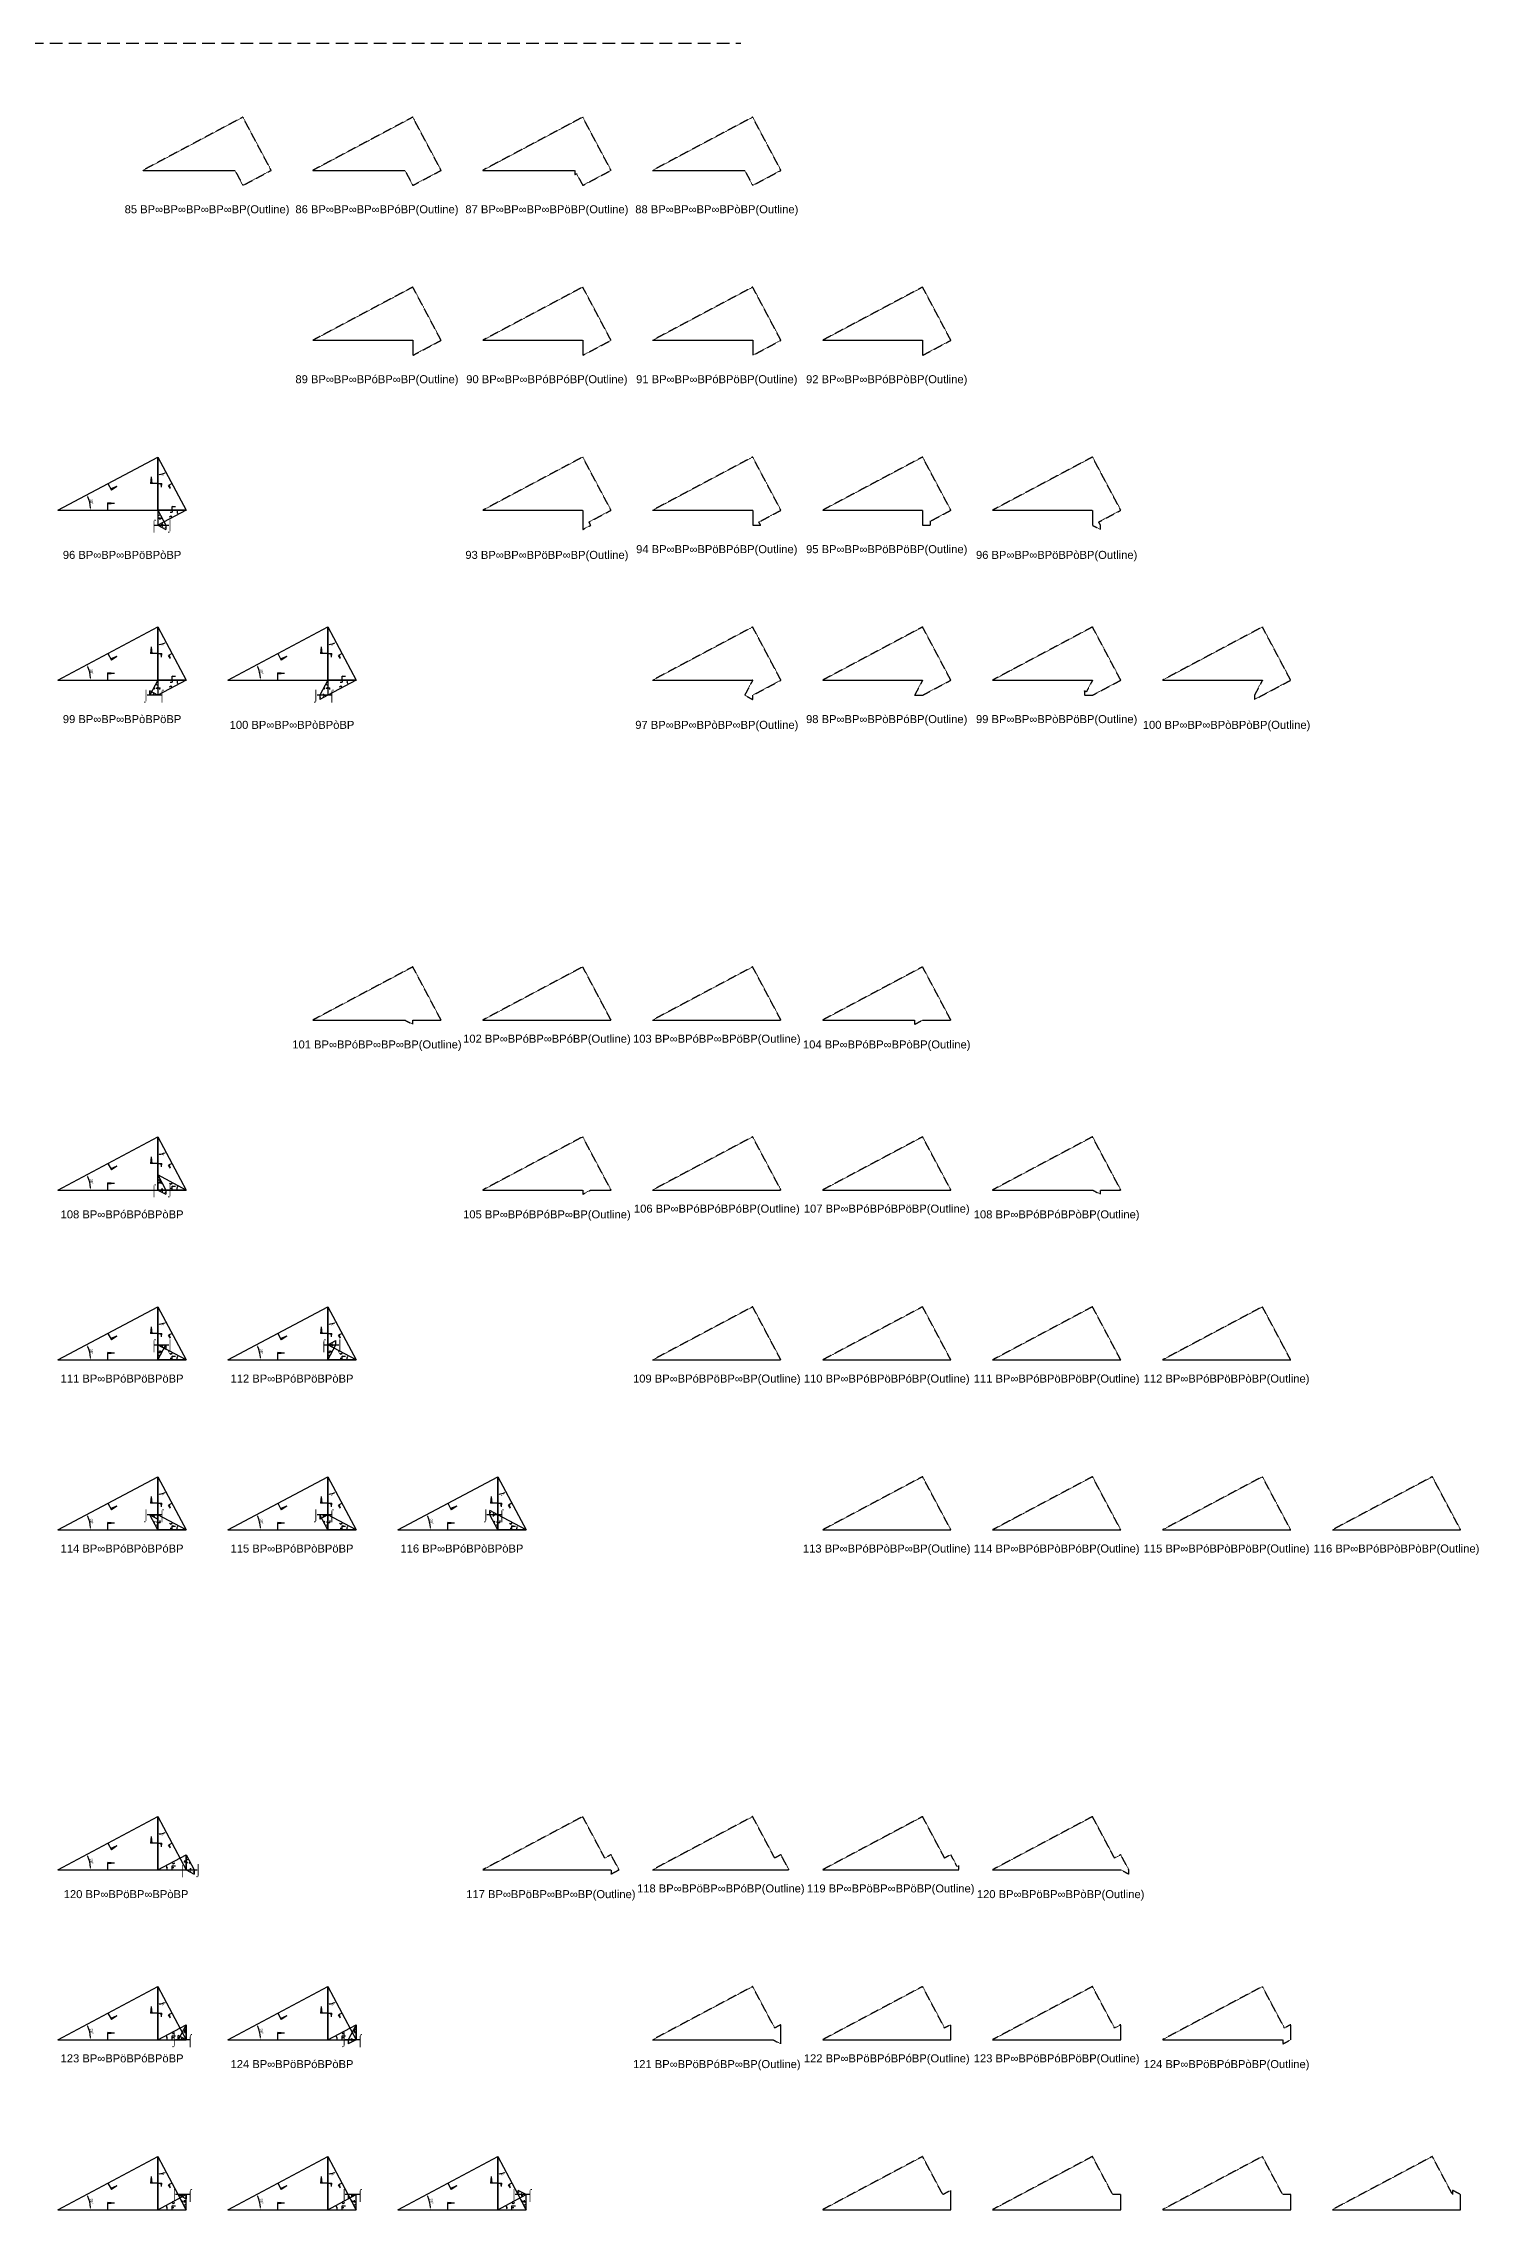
# Model space of a CAD drawing. Header units: millimetres. Extents: x 130908 to 599272, y -2842299 to 24518.
# Drawn here: x 256130 to 471390, y -1079219 to -754378 of the extents above; entities that cross this region are included whole.
import ezdxf
from ezdxf.enums import TextEntityAlignment as Align

# ---------------------------------------------------------------- set-up
doc = ezdxf.new("R2010")
doc.units = ezdxf.units.MM
doc.header["$PDMODE"] = 35
doc.linetypes.add('DASHED', pattern=[19.05, 12.7, -6.35])
for name, color, linetype in [('BASE', 170, 'Continuous'), ('HYPOTENUSE', 20, 'Continuous'), ('PERPENDICULAR', 90, 'Continuous')]:
    doc.layers.add(name, color=color, linetype=linetype)
doc.styles.add('Arial', font='arial_0.ttf')
doc.dimstyles.new('ISO-25', dxfattribs={"dimtxt": 250, "dimasz": 100, "dimexe": 1.25, "dimexo": 0.625, "dimgap": 100, "dimtad": 1, "dimdec": 0, "dimtxsty": 'Arial', "dimcen": 2.5, "dimadec": 0, "dimazin": 0, "dimtfac": 1, "dimtdec": 0, "dimtmove": 0, "dimatfit": 3, "dimfxl": 1, "dimarcsym": 0})

# ---------------------------------------------------------------- blocks, each defined once
blk = doc.blocks.new('*D9')
at = {"color": 0, "lineweight": -2, "ltscale": 100, "transparency": 16777216}
blk.add_arc((0, 0), 4906, 4.08845, 23.91155, dxfattribs=at)
at = {"color": 0, "ltscale": 100, "transparency": 16777216}
for points in [[(4432, 1963), (4537, 2014), (4332, 2303)], [(4952, 352), (4835, 348), (4906, 0)]]:
    blk.add_solid(points, dxfattribs=at)
at = {"layer": 'Defpoints', "color": 0, "ltscale": 100, "transparency": 16777216}
for p in [(15000, 7976), (0, 0), (0, 0), (4841, 796), (15000, 0)]:
    blk.add_point(p, dxfattribs=at)
at = {"color": 0, "ltscale": 100, "transparency": 16777216, "insert": (5055, 1260), "char_height": 400, "attachment_point": 5, "rotation": 284, "style": 'Arial'}
blk.add_mtext('28°', dxfattribs=at)
blk = doc.blocks.new('SanjoyNathGeometrifyingTrigonometryFundamentalLockedSet')
at = {"color": 242, "linetype": 'DASHED', "ltscale": 100, "true_color": 0xcd2027}
for p, q in [((7500, 3987.8), (8016.4, 3016.6)), ((8852.4, 3574.3), (7922.5, 3193.2)), ((8852.4, 3574.3), (8016.4, 3016.6))]:
    blk.add_line(p, q, dxfattribs=at)
at = {"color": 114, "linetype": 'DASHED', "ltscale": 100, "true_color": 0x139b48}
for p, q in [((14000, 4987.8), (13900, 3987.8)), ((15000, 3987.8), (13900, 3987.8)), ((14000, 4987.8), (14100, 3987.8))]:
    blk.add_line(p, q, dxfattribs=at)
at = {"color": 159, "linetype": 'DASHED', "ltscale": 100, "true_color": 0x22346e}
for p, q in [((7500, 0), (7500, 1100)), ((8500, 1000), (7500, 1100)), ((8500, 1000), (7500, 900))]:
    blk.add_line(p, q, dxfattribs=at)
at = {"layer": 'BASE'}
blk.add_line((0, 0), (15000, 0), dxfattribs=at)
at = {"layer": 'HYPOTENUSE'}
blk.add_line((0, 0), (15000, 7975.6), dxfattribs=at)
at = {"layer": 'PERPENDICULAR'}
blk.add_line((15000, 0), (15000, 7975.6), dxfattribs=at)
at = {"color": 4, "ltscale": 100}
dim = blk.add_angular_dim_2l(base=(4841, 795.6), line1=((0, 0), (15000, 0)), line2=((0, 0), (15000, 7975.6)), dimstyle='ISO-25', override={"dimtxt": 400, "dimasz": 350, "dimgap": 100}, dxfattribs=at)
dim.commit()
dim.dimension.update_dxf_attribs({"geometry": '*D9', "text_midpoint": (5055.4, 1260.5)})

msp = doc.modelspace()

# ---------------------------------------------------------------- linework, layer by layer
at = {"linetype": 'DASHED', "ltscale": 150}
msp.add_line((131382, -754378), (360727, -754378), dxfattribs=at)
at = {"linetype": 'DASHED', "ltscale": 70}
for p, q in [((272722, -826646), (275120, -826646)), ((273921, -852129), (271523, -852129)), ((299404, -852129), (297006, -852129)), ((272722, -926322), (275120, -926322)), ((272722, -949550), (275120, -949550)), ((298205, -949550), (300603, -949550)), ((273921, -975033), (271523, -975033)), ((299404, -975033), (297006, -975033)), ((324887, -975033), (322489, -975033)), ((276963, -1028254), (279361, -1028254)), ((278162, -1053737), (275764, -1053737)), ((303645, -1053737), (301247, -1053737)), ((278162, -1076965), (275764, -1076965)), ((303645, -1076965), (301247, -1076965)), ((329128, -1076965), (326730, -1076965))]:
    msp.add_line(p, q, dxfattribs=at)
at = {"linetype": 'DASHED'}
for points in [[(284864, -773425), (286063, -775680), (290304, -773425), (286063, -765450), (271063, -773425)], [(311546, -765450), (296546, -773425), (310347, -773425), (311546, -775680), (315787, -773425)], [(336094, -773922), (337029, -775680), (341270, -773425), (337029, -765450), (322029, -773425), (335830, -773425), (335830, -774063)], [(362512, -765450), (347512, -773425), (361313, -773425), (362512, -775680), (366752, -773425)], [(311546, -798908), (311546, -801163), (315787, -798908), (311546, -790933), (296546, -798908)], [(337029, -798908), (337029, -801163), (341270, -798908), (337029, -790933), (322029, -798908)], [(362512, -798908), (362512, -801163), (366752, -798908), (362512, -790933), (347512, -798908)], [(387995, -798908), (387995, -801163), (392235, -798908), (387995, -790933), (372995, -798908)], [(337964, -826149), (341270, -824391), (337029, -816415), (322029, -824391), (337029, -824391), (337029, -827283), (338228, -826646)], [(363711, -826646), (363446, -826149), (366752, -824391), (362512, -816415), (347512, -824391), (362512, -824391), (362512, -826646)], [(389193, -826008), (392235, -824391), (387995, -816415), (372995, -824391), (387995, -824391), (387995, -826646), (389193, -826646)], [(414412, -826149), (417718, -824391), (413477, -816415), (398477, -824391), (413477, -824391), (413477, -826646), (414676, -827283), (414676, -826646)], [(362512, -841898), (347512, -849874), (362512, -849874), (361313, -852129), (362512, -852766), (362512, -852129), (366752, -849874)], [(386796, -852129), (387995, -852129), (392235, -849874), (387995, -841898), (372995, -849874), (387995, -849874)], [(412278, -852129), (413477, -852129), (417718, -849874), (413477, -841898), (398477, -849874), (413477, -849874), (412543, -851632), (412278, -851491)], [(438960, -841898), (423960, -849874), (438960, -849874), (437761, -852129), (437761, -852766), (443201, -849874)], [(296546, -900840), (310347, -900840), (311546, -901477), (311546, -900840), (315787, -900840), (311546, -892864)], [(322029, -900840), (341270, -900840), (337029, -892864)], [(347512, -900840), (366752, -900840), (362512, -892864)], [(372995, -900840), (386796, -900840), (386796, -901477), (387995, -900840), (392235, -900840), (387995, -892864)], [(322029, -926322), (337029, -926322), (337029, -926960), (338228, -926322), (341270, -926322), (337029, -918347)], [(347512, -926322), (366752, -926322), (362512, -918347)], [(372995, -926322), (392235, -926322), (387995, -918347)], [(398477, -926322), (413477, -926322), (414676, -926960), (414676, -926322), (417718, -926322), (413477, -918347)], [(347512, -951805), (366752, -951805), (362512, -943830)], [(372995, -951805), (392235, -951805), (387995, -943830)], [(398477, -951805), (417718, -951805), (413477, -943830)], [(423960, -951805), (443201, -951805), (438960, -943830)], [(372995, -977288), (392235, -977288), (387995, -969312)], [(398477, -977288), (417718, -977288), (413477, -969312)], [(423960, -977288), (443201, -977288), (438960, -969312)], [(449443, -977288), (468684, -977288), (464443, -969312)], [(340335, -1026496), (337029, -1020278), (322029, -1028254), (341270, -1028254), (341270, -1028891), (342469, -1028254), (341270, -1025999)], [(347512, -1028254), (367951, -1028254), (366752, -1025999), (365818, -1026496), (362512, -1020278)], [(393170, -1027757), (392235, -1025999), (391301, -1026496), (387995, -1020278), (372995, -1028254), (393434, -1028254), (393434, -1027616)], [(416783, -1026496), (413477, -1020278), (398477, -1028254), (417718, -1028254), (418917, -1028891), (418917, -1028254), (417718, -1025999)], [(366752, -1051482), (365818, -1051979), (362512, -1045761), (347512, -1053737), (365554, -1053737), (366752, -1054374)], [(392235, -1053737), (392235, -1051482), (391301, -1051979), (387995, -1045761), (372995, -1053737)], [(398477, -1053737), (417718, -1053737), (417718, -1051482), (416783, -1051979), (413477, -1045761)], [(443201, -1051482), (442266, -1051979), (438960, -1045761), (423960, -1053737), (442002, -1053737), (442002, -1054374), (443201, -1053737)], [(391036, -1076965), (387995, -1071244), (372995, -1079219), (392235, -1079219), (392235, -1076327)], [(416519, -1076965), (413477, -1071244), (398477, -1079219), (417718, -1079219), (417718, -1076965)], [(442002, -1076965), (438960, -1071244), (423960, -1079219), (443201, -1079219), (443201, -1076965)], [(467485, -1076327), (467485, -1076965), (464443, -1071244), (449443, -1079219), (468684, -1079219), (468684, -1076965)]]:
    msp.add_lwpolyline(points, close=True, dxfattribs=at)

# ---------------------------------------------------------------- block references
for p in [(258322, -824391), (258322, -849874), (283805, -849874), (258322, -926322), (258322, -951805), (283805, -951805), (258322, -977288), (283805, -977288), (309287, -977288), (258322, -1028254), (258322, -1053737), (283805, -1053737), (258322, -1079219), (283805, -1079219), (309287, -1079219)]:
    msp.add_blockref('SanjoyNathGeometrifyingTrigonometryFundamentalLockedSet', p, dxfattribs=at)
at = {"linetype": 'DASHED', "ltscale": 100}
for p, xscale, yscale, zscale, rotation in [((273322, -816415), 0.531709431661479, 0.531709431661479, 0.531709431661479, 270), ((277563, -824391), 0.282714919717773, 0.282714919717773, 0.282714919717773, 180), ((273322, -824391), 0.150322189285358, 0.150322189285358, 0.150322189285358, 270), ((273322, -826646), -0.07992772583102702, 0.07992772583102702, 0.07992772583102702, 180), ((273322, -841898), 0.531709431661479, 0.531709431661479, 0.531709431661479, 270), ((298805, -841898), 0.531709431661479, 0.531709431661479, 0.531709431661479, 270), ((273322, -849874), -0.150322189285358, 0.150322189285358, 0.150322189285358, 90), ((277563, -849874), 0.282714919717773, 0.282714919717773, 0.282714919717773, 180), ((298805, -849874), -0.150322189285358, 0.150322189285358, 0.150322189285358, 90), ((303045, -849874), 0.282714919717773, 0.282714919717773, 0.282714919717773, 180), ((298805, -852129), 0.07992772583102702, 0.07992772583102702, 0.07992772583102702, 180), ((273322, -918347), 0.531709431661479, 0.531709431661479, 0.531709431661479, 270), ((273322, -924068), 0.150322189285358, 0.150322189285358, 0.150322189285358, 270), ((273322, -926322), -0.07992772583102702, 0.07992772583102702, 0.07992772583102702, 180), ((273322, -943830), 0.531709431661479, 0.531709431661479, 0.531709431661479, 270), ((298805, -943830), 0.531709431661479, 0.531709431661479, 0.531709431661479, 270), ((273322, -951805), -0.150322189285358, 0.150322189285358, 0.150322189285358, 270), ((273322, -949550), -0.07992772583102702, 0.07992772583102702, 0.07992772583102702, 180), ((298805, -951805), -0.150322189285358, 0.150322189285358, 0.150322189285358, 270), ((273322, -969312), 0.531709431661479, 0.531709431661479, 0.531709431661479, 270), ((298805, -969312), 0.531709431661479, 0.531709431661479, 0.531709431661479, 270), ((324287, -969312), 0.531709431661479, 0.531709431661479, 0.531709431661479, 270), ((273322, -977288), 0.150322189285358, 0.150322189285358, 0.150322189285358, 90), ((272123, -975033), -0.07992772583102702, 0.07992772583102702, 0.07992772583102702, 180), ((298805, -977288), 0.150322189285358, 0.150322189285358, 0.150322189285358, 90), ((298805, -975033), 0.07992772583102702, 0.07992772583102702, 0.07992772583102702, 180), ((324287, -977288), 0.150322189285358, 0.150322189285358, 0.150322189285358, 90), ((273322, -1020278), 0.531709431661479, 0.531709431661479, 0.531709431661479, 270), ((277563, -1025999), 0.150322189285358, 0.150322189285358, 0.150322189285358, 270), ((277563, -1028254), -0.07992772583102702, 0.07992772583102702, 0.07992772583102702, 180), ((273322, -1045761), 0.531709431661479, 0.531709431661479, 0.531709431661479, 270), ((298805, -1045761), 0.531709431661479, 0.531709431661479, 0.531709431661479, 270), ((277563, -1051482), -0.150322189285358, 0.150322189285358, 0.150322189285358, 90), ((303045, -1051482), -0.150322189285358, 0.150322189285358, 0.150322189285358, 90), ((303045, -1053737), 0.07992772583102702, 0.07992772583102702, 0.07992772583102702, 180), ((273322, -1071244), 0.531709431661479, 0.531709431661479, 0.531709431661479, 270), ((298805, -1071244), 0.531709431661479, 0.531709431661479, 0.531709431661479, 270), ((324287, -1071244), 0.531709431661479, 0.531709431661479, 0.531709431661479, 270), ((277563, -1079219), 0.150322189285358, 0.150322189285358, 0.150322189285358, 90), ((276364, -1076965), -0.07992772583102702, 0.07992772583102702, 0.07992772583102702, 180), ((303045, -1079219), 0.150322189285358, 0.150322189285358, 0.150322189285358, 90), ((303045, -1076965), 0.07992772583102702, 0.07992772583102702, 0.07992772583102702, 180), ((328528, -1079219), 0.150322189285358, 0.150322189285358, 0.150322189285358, 90)]:
    msp.add_blockref('SanjoyNathGeometrifyingTrigonometryFundamentalLockedSet', p, dxfattribs=dict(at, xscale=xscale, yscale=yscale, zscale=zscale, rotation=rotation))
for p, xscale, yscale, zscale in [((273322, -852129), -0.07992772583102702, 0.07992772583102702, 0.07992772583102702), ((277563, -926322), -0.282714919717773, 0.282714919717773, 0.282714919717773), ((277563, -951805), -0.282714919717773, 0.282714919717773, 0.282714919717773), ((298805, -949550), 0.07992772583102702, 0.07992772583102702, 0.07992772583102702), ((303045, -951805), -0.282714919717773, 0.282714919717773, 0.282714919717773), ((324287, -975033), -0.07992772583102702, 0.07992772583102702, 0.07992772583102702), ((277563, -977288), -0.282714919717773, 0.282714919717773, 0.282714919717773), ((303045, -977288), -0.282714919717773, 0.282714919717773, 0.282714919717773), ((328528, -977288), -0.282714919717773, 0.282714919717773, 0.282714919717773), ((273322, -1028254), 0.282714919717773, 0.282714919717773, 0.282714919717773), ((273322, -1053737), 0.282714919717773, 0.282714919717773, 0.282714919717773), ((298805, -1053737), 0.282714919717773, 0.282714919717773, 0.282714919717773), ((277563, -1053737), -0.07992772583102702, 0.07992772583102702, 0.07992772583102702), ((273322, -1079219), 0.282714919717773, 0.282714919717773, 0.282714919717773), ((298805, -1079219), 0.282714919717773, 0.282714919717773, 0.282714919717773), ((324287, -1079219), 0.282714919717773, 0.282714919717773, 0.282714919717773), ((328528, -1076965), -0.07992772583102702, 0.07992772583102702, 0.07992772583102702)]:
    msp.add_blockref('SanjoyNathGeometrifyingTrigonometryFundamentalLockedSet', p, dxfattribs=dict(at, xscale=xscale, yscale=yscale, zscale=zscale))

# ---------------------------------------------------------------- texts
at = {"linetype": 'DASHED', "ltscale": 100, "style": 'Arial'}
for s, p in [('85 BP∞BP∞BP∞BP∞BP(Outline)', (280684, -779261)), ('86 BP∞BP∞BP∞BPóBP(Outline)', (306166, -779261)), ('87 BP∞BP∞BP∞BPöBP(Outline)', (331649, -779261)), ('88 BP∞BP∞BP∞BPòBP(Outline)', (357132, -779261)), ('89 BP∞BP∞BPóBP∞BP(Outline)', (306166, -804744)), ('90 BP∞BP∞BPóBPóBP(Outline)', (331649, -804744)), ('91 BP∞BP∞BPóBPöBP(Outline)', (357132, -804744)), ('92 BP∞BP∞BPóBPòBP(Outline)', (382615, -804744)), ('⌠', (272722, -826646)), ('⌡', (275120, -826646)), ('96 BP∞BP∞BPöBPòBP', (267942, -831087)), ('93 BP∞BP∞BPöBP∞BP(Outline)', (331649, -831087)), ('94 BP∞BP∞BPöBPóBP(Outline)', (357132, -830227)), ('95 BP∞BP∞BPöBPöBP(Outline)', (382615, -830227)), ('96 BP∞BP∞BPöBPòBP(Outline)', (408098, -831087)), ('⌡', (271523, -852129)), ('⌠', (273921, -852129)), ('⌡', (297006, -852129)), ('⌠', (299404, -852129)), ('99 BP∞BP∞BPòBPöBP', (267942, -855709)), ('100 BP∞BP∞BPòBPòBP', (293425, -856570)), ('97 BP∞BP∞BPòBP∞BP(Outline)', (357132, -856570)), ('98 BP∞BP∞BPòBPóBP(Outline)', (382615, -855709)), ('99 BP∞BP∞BPòBPöBP(Outline)', (408098, -855709)), ('100 BP∞BP∞BPòBPòBP(Outline)', (433581, -856570)), ('102 BP∞BPóBP∞BPóBP(Outline)', (331649, -903631)), ('103 BP∞BPóBP∞BPöBP(Outline)', (357132, -903631)), ('101 BP∞BPóBP∞BP∞BP(Outline)', (306166, -904492)), ('104 BP∞BPóBP∞BPòBP(Outline)', (382615, -904492)), ('⌠', (272722, -926322)), ('⌡', (275120, -926322)), ('106 BP∞BPóBPóBPóBP(Outline)', (357132, -929114)), ('107 BP∞BPóBPóBPöBP(Outline)', (382615, -929114)), ('108 BP∞BPóBPóBPòBP', (267942, -929974)), ('105 BP∞BPóBPóBP∞BP(Outline)', (331649, -929974)), ('108 BP∞BPóBPóBPòBP(Outline)', (408098, -929974)), ('⌠', (272722, -949550)), ('⌡', (275120, -949550)), ('⌠', (298205, -949550)), ('⌡', (300603, -949550)), ('111 BP∞BPóBPöBPöBP', (267942, -954597)), ('112 BP∞BPóBPöBPòBP', (293425, -954597)), ('109 BP∞BPóBPöBP∞BP(Outline)', (357132, -954597)), ('110 BP∞BPóBPöBPóBP(Outline)', (382615, -954597)), ('111 BP∞BPóBPöBPöBP(Outline)', (408098, -954597)), ('112 BP∞BPóBPöBPòBP(Outline)', (433581, -954597)), ('⌡', (271523, -975033)), ('⌠', (273921, -975033)), ('⌡', (297006, -975033)), ('⌠', (299404, -975033)), ('⌡', (322489, -975033)), ('⌠', (324887, -975033)), ('114 BP∞BPóBPòBPóBP', (267942, -980080)), ('115 BP∞BPóBPòBPöBP', (293425, -980080)), ('116 BP∞BPóBPòBPòBP', (318908, -980080)), ('113 BP∞BPóBPòBP∞BP(Outline)', (382615, -980080)), ('114 BP∞BPóBPòBPóBP(Outline)', (408098, -980080)), ('115 BP∞BPóBPòBPöBP(Outline)', (433581, -980080)), ('116 BP∞BPóBPòBPòBP(Outline)', (459063, -980080)), ('⌠', (276963, -1028254)), ('⌡', (279361, -1028254)), ('120 BP∞BPöBP∞BPòBP', (268542, -1031906)), ('117 BP∞BPöBP∞BP∞BP(Outline)', (332249, -1031906)), ('118 BP∞BPöBP∞BPóBP(Outline)', (357732, -1031045)), ('119 BP∞BPöBP∞BPöBP(Outline)', (383214, -1031045)), ('120 BP∞BPöBP∞BPòBP(Outline)', (408697, -1031906)), ('⌡', (275764, -1053737)), ('⌠', (278162, -1053737)), ('⌡', (301247, -1053737)), ('⌠', (303645, -1053737)), ('123 BP∞BPöBPóBPöBP', (267942, -1056528)), ('124 BP∞BPöBPóBPòBP', (293425, -1057389)), ('121 BP∞BPöBPóBP∞BP(Outline)', (357132, -1057389)), ('122 BP∞BPöBPóBPóBP(Outline)', (382615, -1056528)), ('123 BP∞BPöBPóBPöBP(Outline)', (408098, -1056528)), ('124 BP∞BPöBPóBPòBP(Outline)', (433581, -1057389)), ('⌡', (275764, -1076965)), ('⌠', (278162, -1076965)), ('⌡', (301247, -1076965)), ('⌠', (303645, -1076965)), ('⌡', (326730, -1076965)), ('⌠', (329128, -1076965))]:
    msp.add_text(s, height=1200, dxfattribs=at).set_placement(p, align=Align.MIDDLE_CENTER)

doc.saveas('drawing.dxf')
